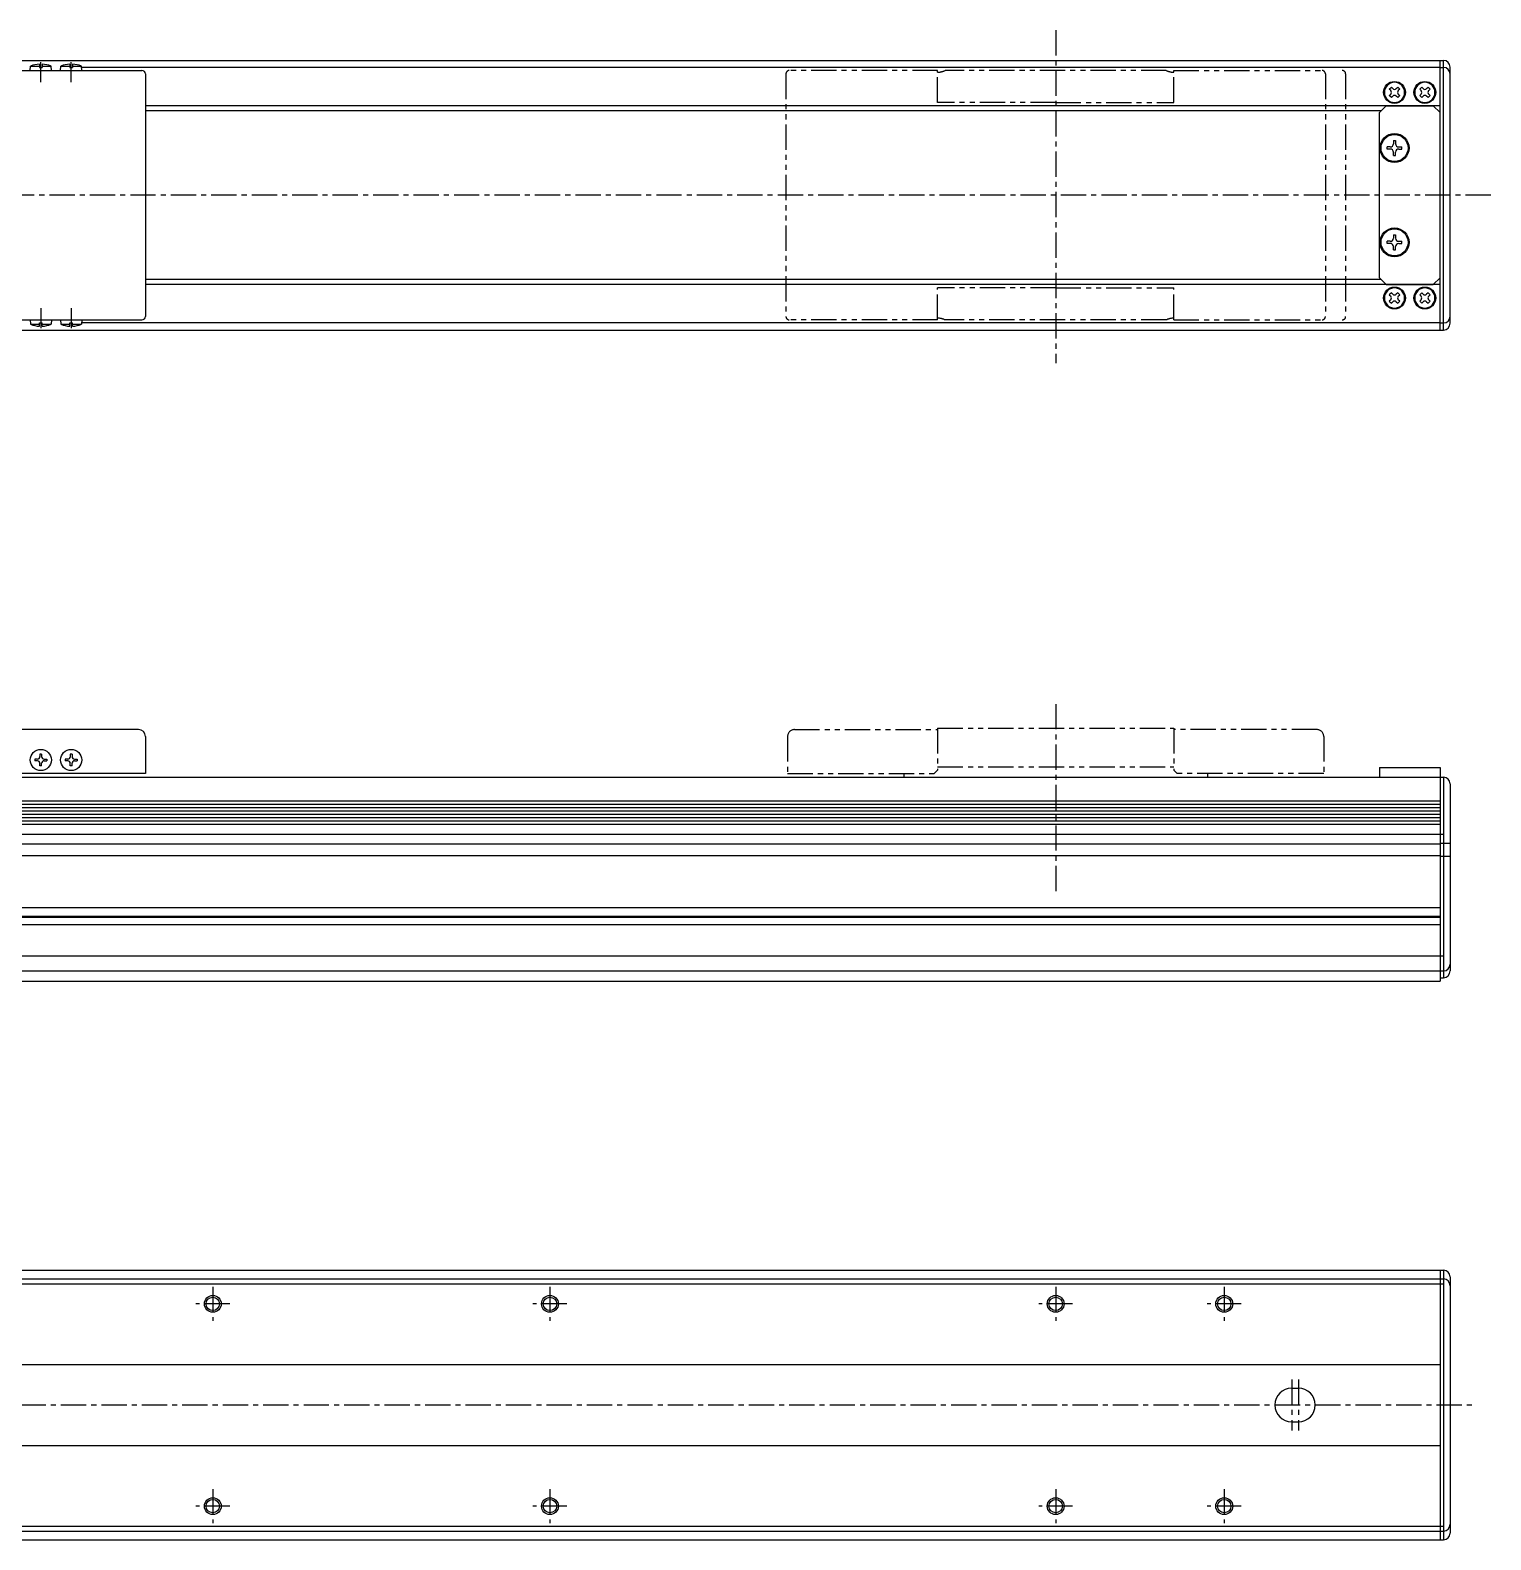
# Model space of a CAD drawing. Extents: x -684 to 208, y -51 to 438.
# Drawn here: x -225.1 to 208.1, y -9.9 to 438 of the extents above; entities that cross this region are included whole.
import ezdxf

# ---------------------------------------------------------------- set-up
doc = ezdxf.new("R2010")
doc.units = 0
for name, pattern in [('CENTER', [12, 7.5, -1.5, 1.5, -1.5]), ('CONTINOUS', [0]), ('PHANTOM', [15, 7.5, -1.5, 1.5, -1.5, 1.5, -1.5])]:
    doc.linetypes.add(name, pattern=pattern)
doc.layers.get('0').update_dxf_attribs({"linetype": 'CONTINUOUS'})
doc.layers.add('CENTER', color=1, linetype='CENTER')

msp = doc.modelspace()

# ---------------------------------------------------------------- linework, layer by layer
at = {"color": 7, "linetype": 'CONTINOUS'}
for p, q in [((-506.96, 429.02), (194.04, 429.02)), ((-235.96, 426.02), (-191.96, 426.02)), ((-225.11, 426.02), (-224.99, 427.32)), ((-224.99, 427.32), (-222.36, 427.32)), ((-222.36, 427.91), (-222.36, 426.92)), ((-222.36, 426.92), (-221.56, 426.92)), ((-221.56, 427.91), (-221.56, 426.92)), ((-221.56, 427.32), (-218.92, 427.32)), ((-218.81, 426.02), (-218.92, 427.32)), ((-216.11, 426.02), (-215.99, 427.32)), ((-215.99, 427.32), (-213.36, 427.32)), ((-213.36, 427.91), (-213.36, 426.92)), ((-213.36, 426.92), (-212.56, 426.92)), ((-212.56, 427.91), (-212.56, 426.92)), ((-212.56, 427.32), (-209.92, 427.32)), ((-209.81, 426.02), (-209.92, 427.32)), ((193.04, 426.95), (-209.81, 426.95)), ((193.04, 349.02), (193.04, 429.02)), ((193.04, 426.95), (194.04, 426.95)), ((194.04, 349.02), (194.04, 429.02)), ((196.04, 351.02), (196.04, 427.02)), ((-190.96, 425.02), (-190.96, 353.02)), ((178, 420.46), (178.61, 421.06)), ((178.61, 421.06), (179.02, 420.65)), ((180.07, 420.65), (180.48, 421.06)), ((180.48, 421.06), (181.08, 420.46)), ((187, 420.46), (187.61, 421.06)), ((187.61, 421.06), (188.02, 420.65)), ((189.07, 420.65), (189.48, 421.06)), ((189.48, 421.06), (190.08, 420.46)), ((178.42, 420.05), (178, 420.46)), ((178, 418.59), (178.42, 419)), ((178.61, 417.99), (178, 418.59)), ((179.02, 418.4), (178.61, 417.99)), ((180.48, 417.99), (180.07, 418.4)), ((181.08, 418.59), (180.48, 417.99)), ((181.08, 420.46), (180.67, 420.05)), ((180.67, 419), (181.08, 418.59)), ((187.42, 420.05), (187, 420.46)), ((187, 418.59), (187.42, 419)), ((187.61, 417.99), (187, 418.59)), ((188.02, 418.4), (187.61, 417.99)), ((189.48, 417.99), (189.07, 418.4)), ((190.08, 418.59), (189.48, 417.99)), ((190.08, 420.46), (189.67, 420.05)), ((189.67, 419), (190.08, 418.59)), ((193.04, 415.52), (-190.96, 415.52)), ((175.54, 414.02), (-190.96, 414.02)), ((175.04, 413.52), (177.04, 415.52)), ((175.04, 364.52), (175.04, 413.52)), ((177.04, 415.52), (191.04, 415.52)), ((193.04, 413.52), (191.04, 415.52)), ((193.04, 364.52), (193.04, 413.52)), ((177.34, 402.71), (177.34, 403.34)), ((178.29, 403.34), (177.34, 403.34)), ((179.23, 405.22), (179.23, 404.28)), ((179.23, 405.22), (179.86, 405.22)), ((179.86, 405.22), (179.86, 404.28)), ((180.8, 403.34), (181.74, 403.34)), ((181.74, 402.71), (181.74, 403.34)), ((178.29, 402.71), (177.34, 402.71)), ((179.23, 400.82), (179.23, 401.77)), ((179.23, 400.82), (179.86, 400.82)), ((179.86, 400.82), (179.86, 401.77)), ((180.8, 402.71), (181.74, 402.71)), ((179.23, 377.22), (179.23, 376.28)), ((179.23, 377.22), (179.86, 377.22)), ((179.86, 377.22), (179.86, 376.28)), ((177.34, 374.71), (177.34, 375.34)), ((178.29, 375.34), (177.34, 375.34)), ((178.29, 374.71), (177.34, 374.71)), ((179.23, 372.82), (179.23, 373.77)), ((179.23, 372.82), (179.86, 372.82)), ((179.86, 372.82), (179.86, 373.77)), ((180.8, 375.34), (181.74, 375.34)), ((180.8, 374.71), (181.74, 374.71)), ((181.74, 374.71), (181.74, 375.34)), ((175.54, 364.02), (-190.96, 364.02)), ((177.04, 362.52), (175.04, 364.52)), ((191.04, 362.52), (193.04, 364.52)), ((193.04, 362.52), (-190.96, 362.52)), ((177.04, 362.52), (191.04, 362.52)), ((178.61, 360.06), (178, 359.46)), ((178, 359.46), (178.42, 359.05)), ((179.02, 359.65), (178.61, 360.06)), ((180.48, 360.06), (180.07, 359.65)), ((181.08, 359.46), (180.48, 360.06)), ((180.67, 359.05), (181.08, 359.46)), ((187.61, 360.06), (187, 359.46)), ((187, 359.46), (187.42, 359.05)), ((188.02, 359.65), (187.61, 360.06)), ((189.48, 360.06), (189.07, 359.65)), ((190.08, 359.46), (189.48, 360.06)), ((189.67, 359.05), (190.08, 359.46)), ((178.42, 358), (178, 357.59)), ((178, 357.59), (178.61, 356.99)), ((178.61, 356.99), (179.02, 357.4)), ((180.07, 357.4), (180.48, 356.99)), ((180.48, 356.99), (181.08, 357.59)), ((181.08, 357.59), (180.67, 358)), ((187.42, 358), (187, 357.59)), ((187, 357.59), (187.61, 356.99)), ((187.61, 356.99), (188.02, 357.4)), ((189.07, 357.4), (189.48, 356.99)), ((189.48, 356.99), (190.08, 357.59)), ((190.08, 357.59), (189.67, 358)), ((-235.96, 352.02), (-191.96, 352.02)), ((-225.11, 352.02), (-224.99, 350.72)), ((-224.99, 350.72), (-222.36, 350.72)), ((-222.36, 350.13), (-222.36, 351.12)), ((-222.36, 351.12), (-221.56, 351.12)), ((-221.56, 350.13), (-221.56, 351.12)), ((-221.56, 350.72), (-218.92, 350.72)), ((-218.81, 352.02), (-218.92, 350.72)), ((-216.11, 352.02), (-215.99, 350.72)), ((-215.99, 350.72), (-213.36, 350.72)), ((-213.36, 351.12), (-212.56, 351.12)), ((-213.36, 350.13), (-213.36, 351.12)), ((-212.56, 350.13), (-212.56, 351.12)), ((-212.56, 350.72), (-209.92, 350.72)), ((-209.81, 352.02), (-209.92, 350.72)), ((193.04, 351.1), (-209.81, 351.1)), ((193.04, 351.1), (194.04, 351.1)), ((-506.96, 349.02), (194.04, 349.02)), ((-192.96, 230.45), (-235.96, 230.45)), ((-190.96, 228.45), (-190.96, 217.45)), ((-222.95, 221.7), (-223.71, 221.7)), ((-223.71, 221.7), (-223.71, 221.2)), ((-222.95, 221.2), (-223.71, 221.2)), ((-222.21, 223.2), (-222.21, 222.44)), ((-221.71, 223.2), (-222.21, 223.2)), ((-222.21, 219.7), (-222.21, 220.45)), ((-221.71, 219.7), (-222.21, 219.7)), ((-221.71, 223.2), (-221.71, 222.44)), ((-221.71, 219.7), (-221.71, 220.45)), ((-220.96, 221.7), (-220.21, 221.7)), ((-220.96, 221.2), (-220.21, 221.2)), ((-220.21, 221.7), (-220.21, 221.2)), ((-213.95, 221.7), (-214.71, 221.7)), ((-214.71, 221.7), (-214.71, 221.2)), ((-213.95, 221.2), (-214.71, 221.2)), ((-213.21, 223.2), (-213.21, 222.44)), ((-212.71, 223.2), (-213.21, 223.2)), ((-213.21, 219.7), (-213.21, 220.45)), ((-212.71, 219.7), (-213.21, 219.7)), ((-212.71, 223.2), (-212.71, 222.44)), ((-212.71, 219.7), (-212.71, 220.45)), ((-211.96, 221.7), (-211.21, 221.7)), ((-211.96, 221.2), (-211.21, 221.2)), ((-211.21, 221.7), (-211.21, 221.2)), ((-506.96, 216.35), (194.04, 216.35)), ((-190.96, 217.45), (-234.96, 217.45)), ((175.04, 219.25), (193.04, 219.25)), ((175.04, 219.25), (175.04, 216.35)), ((193.04, 219.25), (193.04, 216.35)), ((193.04, 216.35), (193.04, 155.85)), ((194.04, 216.35), (194.04, 156.85)), ((196.04, 214.35), (196.04, 158.85)), ((-505.96, 209.33), (193.04, 209.33)), ((-505.96, 208.33), (193.04, 208.33)), ((-505.96, 207.34), (193.04, 207.34)), ((-505.96, 206.35), (193.04, 206.35)), ((-505.96, 205.36), (193.04, 205.36)), ((-505.96, 204.36), (193.04, 204.36)), ((-505.96, 203.37), (193.04, 203.37)), ((-505.96, 202.38), (193.04, 202.38)), ((-506.96, 199.46), (194.04, 199.46)), ((-505.96, 196.6), (193.04, 196.6)), ((-505.96, 193.1), (193.04, 193.1)), ((193.04, 196.75), (196.04, 196.75)), ((193.04, 192.95), (196.04, 192.95)), ((-508.96, 177.68), (193.04, 177.68)), ((-505.96, 175.15), (193.04, 175.15)), ((-505.96, 174.85), (193.04, 174.85)), ((-508.96, 172.61), (193.04, 172.61)), ((-506.96, 163.35), (194.04, 163.35)), ((-506.96, 158.85), (194.04, 158.85)), ((193.04, 156.85), (194.04, 156.85)), ((-505.96, 155.85), (193.04, 155.85)), ((-506.96, 70.06), (194.04, 70.06)), ((-506.96, 67.46), (194.04, 67.46)), ((193.04, 70.06), (193.04, -9.94)), ((194.04, 70.06), (194.04, -9.94)), ((196.04, 68.06), (196.04, -7.94)), ((-506.96, 66.06), (194.04, 66.06)), ((-505.96, 42.06), (193.04, 42.06)), ((149.04, 35.06), (151.04, 35.06)), ((149.04, 25.06), (151.04, 25.06)), ((-505.96, 18.06), (193.04, 18.06)), ((-506.96, -5.94), (194.04, -5.94)), ((-506.96, -7.34), (194.04, -7.34)), ((-506.96, -9.94), (194.04, -9.94))]:
    msp.add_line(p, q, dxfattribs=at)
at = {"color": 3, "linetype": 'PHANTOM'}
for p, q in [((44.04, 426.02), (0.04, 426.02)), ((44.04, 416.52), (44.04, 426.02)), ((111.86, 426.02), (46.22, 426.02)), ((114.04, 426.02), (158.04, 426.02)), ((114.04, 416.52), (114.04, 426.02)), ((-0.96, 425.02), (-0.96, 353.02)), ((159.04, 425.02), (159.04, 353.02)), ((165.04, 425.02), (165.04, 353.02)), ((79.04, 416.52), (44.04, 416.52)), ((79.04, 416.52), (114.04, 416.52)), ((79.04, 361.52), (44.04, 361.52)), ((44.04, 352.02), (44.04, 361.52)), ((79.04, 361.52), (114.04, 361.52)), ((114.04, 352.02), (114.04, 361.52)), ((44.04, 352.02), (0.04, 352.02)), ((111.86, 352.02), (46.22, 352.02)), ((114.04, 352.02), (158.04, 352.02)), ((-0.46, 228.45), (-0.46, 217.45)), ((1.54, 230.45), (44.04, 230.45)), ((44.04, 230.85), (114.04, 230.85)), ((44.04, 230.85), (44.04, 218.45)), ((114.04, 230.85), (114.04, 218.45)), ((156.54, 230.45), (114.04, 230.45)), ((158.54, 228.45), (158.54, 217.45)), ((-0.46, 217.45), (43.04, 217.45)), ((34.04, 217.45), (34.04, 216.35)), ((43.04, 217.45), (44.04, 218.45)), ((44.04, 219.38), (114.04, 219.38)), ((115.04, 217.45), (114.04, 218.45)), ((158.54, 217.45), (115.04, 217.45)), ((124.04, 217.45), (124.04, 216.35))]:
    msp.add_line(p, q, dxfattribs=at)
at = {"color": 7, "linetype": 'CONTINOUS'}
for centre, radius in [((179.54, 419.52), 3.25), ((188.54, 419.52), 3.25), ((179.54, 403.02), 4.3), ((179.54, 403.02), 4), ((179.54, 375.02), 4.3), ((179.54, 375.02), 4), ((179.54, 358.52), 3.25), ((188.54, 358.52), 3.25), ((-221.96, 221.45), 3.15), ((-212.96, 221.45), 3.15), ((-170.96, 60.06), 2.5), ((-170.96, 60.06), 2), ((-70.96, 60.06), 2.5), ((-70.96, 60.06), 2), ((79.04, 60.06), 2.5), ((79.04, 60.06), 2), ((129.04, 60.06), 2.5), ((129.04, 60.06), 2), ((-170.96, 0.06), 2.5), ((-170.96, 0.06), 2), ((-70.96, 0.06), 2.5), ((-70.96, 0.06), 2), ((79.04, 0.06), 2.5), ((79.04, 0.06), 2), ((129.04, 0.06), 2.5), ((129.04, 0.06), 2)]:
    msp.add_circle(centre, radius, dxfattribs=at)
for centre, radius, start, end in [((-221.96, 419.94), 7.98, 92.8723, 112.3565), ((-221.96, 419.94), 7.98, 67.6435, 87.1277), ((-212.96, 419.94), 7.98, 92.8723, 112.3565), ((-212.96, 419.94), 7.98, 67.6435, 87.1277), ((-191.96, 425.02), 1, 0, 90), ((194.04, 427.02), 2, 0, 90), ((194.04, 424.95), 2, 0, 90), ((179.54, 419.52), 3, 0.0003, 0), ((188.54, 419.52), 3, 0.0003, 0), ((177.89, 419.52), 0.742, 315, 44.9999), ((179.54, 421.17), 0.742, 225, 315), ((179.54, 417.87), 0.742, 45, 134.9999), ((181.19, 419.52), 0.742, 135, 224.9999), ((186.89, 419.52), 0.742, 315, 44.9999), ((188.54, 421.17), 0.742, 225, 315), ((188.54, 417.87), 0.742, 45, 134.9999), ((190.19, 419.52), 0.742, 135, 224.9999), ((178.29, 404.28), 0.94, 270, 0), ((180.8, 404.28), 0.94, 180, 270), ((178.29, 401.77), 0.94, 0, 90.0001), ((180.8, 401.77), 0.94, 90, 180), ((178.29, 376.28), 0.94, 270, 0), ((180.8, 376.28), 0.94, 180, 270), ((178.29, 373.77), 0.94, 0, 90.0001), ((180.8, 373.77), 0.94, 90, 180), ((179.54, 358.52), 3, 0, 359.9997), ((177.89, 358.52), 0.742, 315.0001, 45), ((179.54, 360.17), 0.742, 225.0001, 315), ((181.19, 358.52), 0.742, 135.0001, 225), ((188.54, 358.52), 3, 0, 359.9997), ((186.89, 358.52), 0.742, 315.0001, 45), ((188.54, 360.17), 0.742, 225.0001, 315), ((190.19, 358.52), 0.742, 135.0001, 225), ((179.54, 356.87), 0.742, 45, 135), ((188.54, 356.87), 0.742, 45, 135), ((-221.96, 358.11), 7.98, 247.6435, 267.1277), ((-221.96, 358.11), 7.98, 272.8723, 292.3565), ((-212.96, 358.11), 7.98, 247.6435, 267.1277), ((-212.96, 358.11), 7.98, 272.8723, 292.3565), ((-191.96, 353.02), 1, 270, 0), ((194.04, 353.1), 2, 270, 0), ((194.04, 351.02), 2, 270, 0), ((-192.96, 228.45), 2, 0, 90), ((-222.95, 222.44), 0.748, 270, 0), ((-222.95, 220.45), 0.748, 360, 90), ((-220.96, 222.44), 0.748, 180, 270), ((-220.96, 220.45), 0.748, 89.9999, 180), ((-213.95, 222.44), 0.748, 270, 0), ((-213.95, 220.45), 0.748, 360, 90), ((-211.96, 222.44), 0.748, 180, 270), ((-211.96, 220.45), 0.748, 89.9999, 180), ((194.04, 214.35), 2, 0, 90), ((194.04, 160.85), 2, 270, 0), ((194.04, 158.85), 2, 270, 0), ((194.04, 68.06), 2, 0, 90), ((194.04, 65.46), 2, 0, 90), ((149.04, 30.06), 5, 90, 270), ((151.04, 30.06), 5, 270, 90), ((194.04, -5.34), 2, 270, 0), ((194.04, -7.94), 2, 270, 0)]:
    msp.add_arc(centre, radius, start, end, dxfattribs=at)
at = {"color": 3, "linetype": 'PHANTOM'}
for centre, radius, start, end in [((0.04, 425.02), 1, 90, 180), ((44.04, 430.52), 5, 270, 295.8419), ((114.04, 430.52), 5, 244.1581, 270), ((158.04, 425.02), 1, 0, 90), ((164.04, 425.02), 1, 0, 90), ((0.04, 353.02), 1, 180, 270), ((44.04, 347.52), 5, 64.1581, 90), ((114.04, 347.52), 5, 90, 115.8419), ((158.04, 353.02), 1, 270, 0), ((164.04, 353.02), 1, 270, 0), ((1.54, 228.45), 2, 90, 180), ((156.54, 228.45), 2, 0, 90)]:
    msp.add_arc(centre, radius, start, end, dxfattribs=at)
at = {"layer": 'CENTER', "color": 1, "linetype": 'CENTER'}
for p, q in [((79.04, 437.98), (79.04, 339.2)), ((-221.96, 422.52), (-221.96, 428.52)), ((-212.96, 422.52), (-212.96, 428.52)), ((208.1, 389.02), (-546.14, 389.02)), ((-221.96, 355.52), (-221.96, 349.52)), ((-212.96, 355.52), (-212.96, 349.52)), ((79.04, 238.05), (79.04, 181.47)), ((-170.96, 65.1), (-170.96, 55.02)), ((-70.96, 65.1), (-70.96, 55.02)), ((79.04, 65.1), (79.04, 55.02)), ((129.04, 65.1), (129.04, 55.02)), ((-165.92, 60.06), (-176, 60.06)), ((-65.92, 60.06), (-76, 60.06)), ((84.08, 60.06), (74, 60.06)), ((134.08, 60.06), (124, 60.06)), ((149.04, 37.6), (149.04, 22.52)), ((151.04, 37.6), (151.04, 22.52)), ((-551.99, 30.06), (203.97, 30.06)), ((-170.96, 5.1), (-170.96, -4.98)), ((-70.96, 5.1), (-70.96, -4.98)), ((79.04, 5.1), (79.04, -4.98)), ((129.04, 5.1), (129.04, -4.98)), ((-165.92, 0.06), (-176, 0.06)), ((-65.92, 0.06), (-76, 0.06)), ((84.08, 0.06), (74, 0.06)), ((134.08, 0.06), (124, 0.06))]:
    msp.add_line(p, q, dxfattribs=at)

doc.saveas('drawing.dxf')
